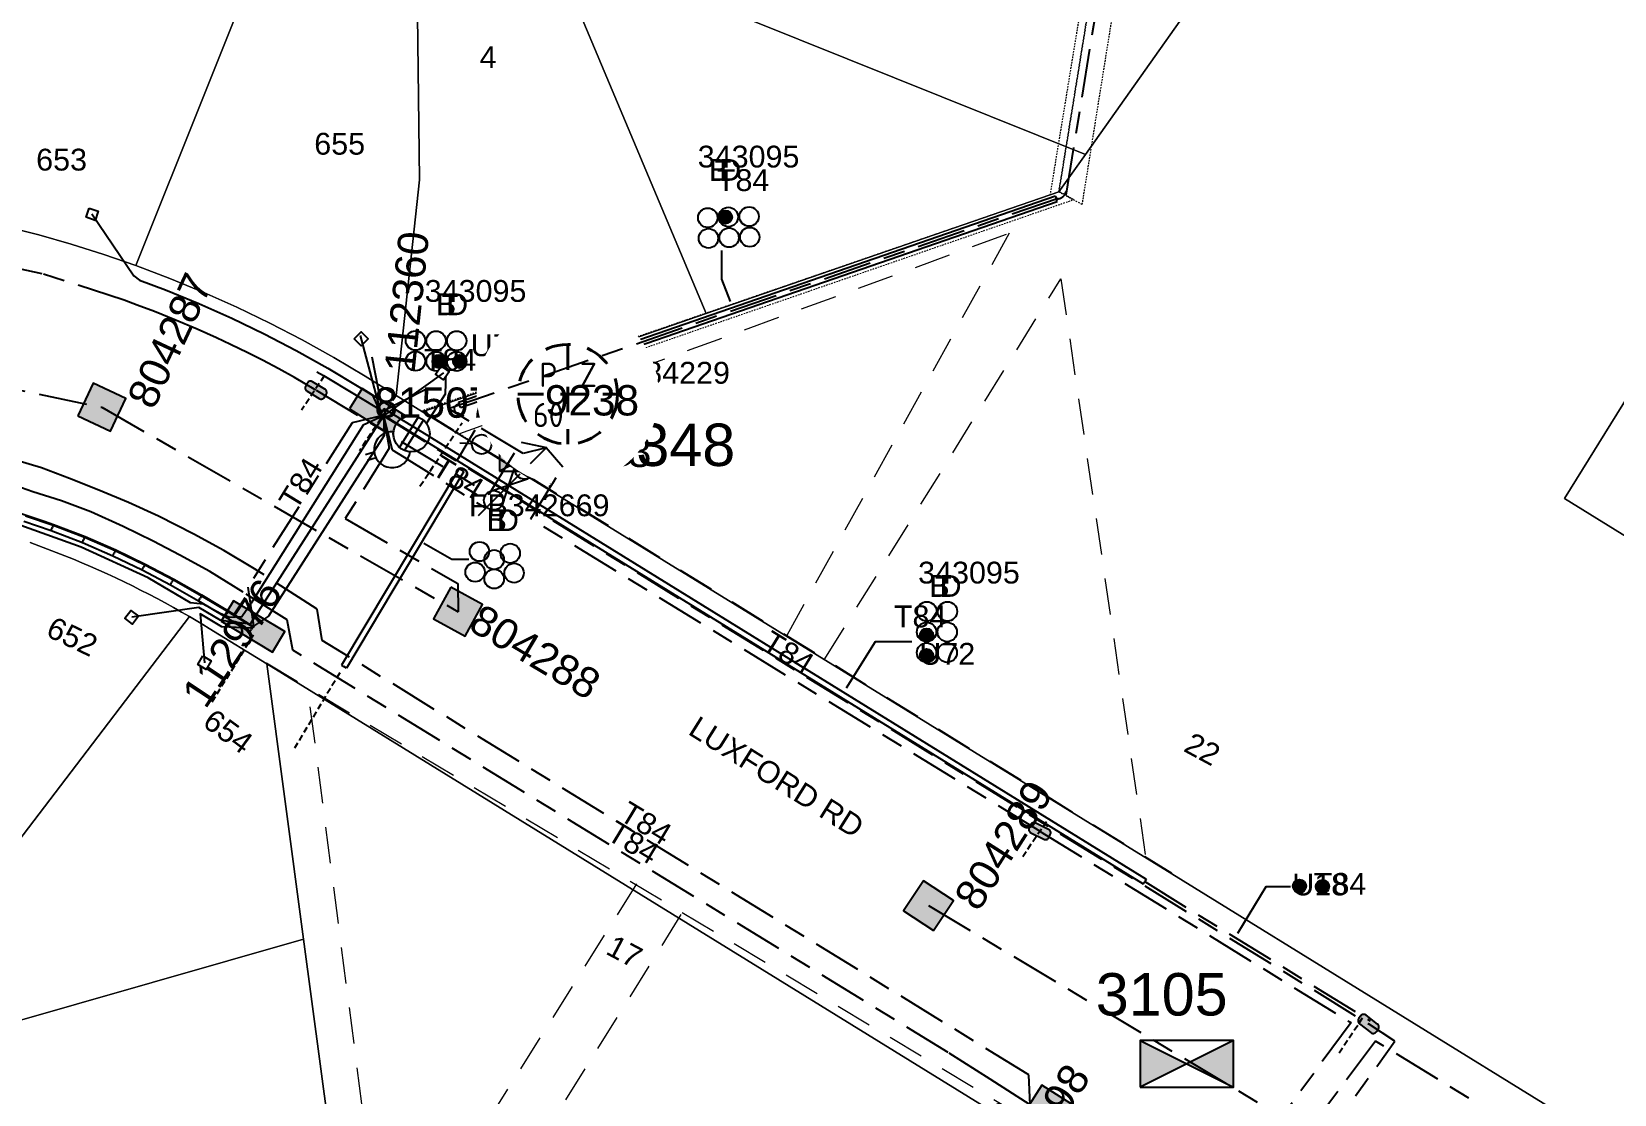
# Model space of a CAD drawing. Header units: metres. Extents: x 298214 to 299272, y 6265564 to 6266203.
# Drawn here: x 298539 to 298669.6, y 6265717.6 to 6265805.3 of the extents above; entities that cross this region are included whole.
import ezdxf
from ezdxf.enums import TextEntityAlignment as Align

# ---------------------------------------------------------------- set-up
doc = ezdxf.new("R2010")
doc.units = ezdxf.units.M
for name, pattern in [('Cable Exist UG', [8.2, 4, -1.2, 1.8, -1.2]), ('Dash', [5, 3, -2]), ('DASHED', [0.75, 0.5, -0.25]), ('HIDDEN', [0.375, 0.25, -0.125]), ('HIDDEN2', [0.1875, 0.125, -0.0625])]:
    doc.linetypes.add(name, pattern=pattern)
doc.layers.get('0').update_dxf_attribs({"color": 6})
for name, color, linetype, lineweight in [('Cadastre Developer_SP_EXT', 9, 'Continuous', 5), ('Cadastre Land Parcels_SP_EXT', 9, 'Continuous', 5), ('Cadastre Other Property_SP_EXT', 9, 'HIDDEN', 5), ('Cadastre Roads_SP_EXT', 9, 'Continuous', 5)]:
    doc.layers.add(name, color=color, linetype=linetype, lineweight=lineweight)
for name, color, linetype in [('Duct_SP_EXT', 7, 'Continuous'), ('Equip_HV_EXT', 7, 'Continuous'), ('Equip_LV_EXT', 7, 'Continuous'), ('Equip_SL_EXT', 7, 'Continuous'), ('Mains_HV_EXT', 7, 'Continuous'), ('Mains_LV_EXT', 7, 'Continuous'), ('Mains_LV_SL_EXT', 7, 'Continuous'), ('Mains_SL_EXT', 7, 'Continuous'), ('Services_SP_EXT', 7, 'Continuous'), ('Sub_HV_EXT', 7, 'Continuous'), ('Sub_SP_EXT', 7, 'Continuous'), ('SupportsUG_SP_LV_EXT', 7, 'Continuous'), ('SupportsUG_SP_LV_SL_EXT', 7, 'Continuous'), ('Trench_SP_EXT', 7, 'Continuous')]:
    doc.layers.add(name, color=color, linetype=linetype)
doc.layers.add('UNKNOWN_FEATURES', color=1, linetype='DASHED', plot=False)
doc.styles.add('COLUMN_LABEL', font='arial.ttf')
doc.styles.add('iecARIAL', font='arial.ttf', dxfattribs={"height": 2})
doc.styles.add('IESYMBOL1', font='isocp.shx')
doc.styles.add('POLE_LABEL', font='arial.ttf')
doc.styles.add('SLCP_LABEL', font='arial.ttf', dxfattribs={"height": 3.5})
doc.styles.get("Standard").update_dxf_attribs({"font": 'arial.ttf'})
doc.styles.add('SWITCH_LABEL', font='arial.ttf', dxfattribs={"height": 2.5})

# ---------------------------------------------------------------- blocks, each defined once
blk = doc.blocks.new('SUB_PADMOUNT_EXT')
for points in [[(0, 0), (-3.84, 1.92), (-3.84, -1.92)], [(0, 0), (3.84, 1.92), (3.84, -1.92)]]:
    blk.add_hatch(color=256).paths.add_polyline_path(points)
for p, q in [((3.84, 1.92), (-3.84, -1.92)), ((-3.84, 1.92), (3.84, -1.92))]:
    blk.add_line(p, q)
blk.add_lwpolyline([(-3.84, -1.92), (3.84, -1.92), (3.84, 1.92), (-3.84, 1.92)], close=True)
for tag, height, flags, p in [('ASSET_NUM', 3.5, 8, (2, 2)), ('STREET_CODE', 0.2, 9, (1.5, 0)), ('CONSTRUCTED_VOLTAGE', 0.2, 9, (1.5, -0.2)), ('OPERATING_VOLTAGE', 0.2, 9, (1.5, -0.6)), ('ORIENTATION', 0.2, 9, (1.5, -0.8)), ('OWNED_BY', 0.2, 9, (1.5, -1)), ('OPERATED_BY', 0.2, 9, (1.5, -1.2)), ('NO_PHASES', 0.2, 9, (1.5, -0.4)), ('MAINTAINED_BY', 0.2, 9, (1.5, -1.4)), ('SECONDARY_VOLTAGE', 0.2, 9, (1.5, -1.6)), ('STATE', 0.2, 9, (1.5, -1.8)), ('SUBSTATION_TYPE', 0.2, 9, (1.5, -2.2)), ('PARENT', 0.2, 9, (1.5, -2)), ('USAGE', 0.2, 9, (1.5, -2.4)), ('LEGEND', 0.2, 9, (1.5, -2.6)), ('STREETNAME', 0.2, 9, (1.5, -3)), ('SUBURB', 0.2, 9, (1.5, -3.2)), ('Z', 0.2, 1, (1.5, -3.6)), ('LOCATION', 0.2, 9, (1.5, -2.8)), ('NOTES', 0.2, 9, (1.5, -3.4))]:
    blk.add_attdef(tag, text='', height=height, dxfattribs=dict(flags=flags)).set_placement(p, align=Align.MIDDLE_LEFT)
blk = doc.blocks.new('COLUMN_EXT')
blk.add_hatch(color=256).paths.add_polyline_path([(-1.49, 1.48), (-1.49, -1.49), (1.48, -1.49), (1.48, 1.48)])
blk.add_lwpolyline([(-1.49, -1.49), (1.48, -1.49), (1.48, 1.48), (-1.49, 1.48)], close=True)
for tag, height, style, flags, p in [('ASSET_NUM', 2.5, 'COLUMN_LABEL', 8, (2, 2)), ('STRUCTURE_PLANT_NUMBER', 0.2, 'POLE_LABEL', 9, (1.81, 0.03)), ('STREET_CODE', 0.2, 'COLUMN_LABEL', 9, (1.81, -0.2))]:
    blk.add_attdef(tag, text='', height=height, dxfattribs=dict(style=style, flags=flags)).set_placement(p, align=Align.MIDDLE_LEFT)
at = {"flags": 9}
for tag, p in [('COLUMN_TYPE', (1.81, -0.4)), ('OWNED_BY', (1.81, -0.6)), ('STATE', (1.81, -0.8)), ('USAGE', (1.81, -1)), ('LEGEND', (1.81, -1.2)), ('LOCATION', (1.81, -1.4)), ('STREETNAME', (1.81, -1.6)), ('SUBURB', (1.81, -1.8)), ('NOTES', (1.81, -2))]:
    blk.add_attdef(tag, text='', height=0.2, dxfattribs=at).set_placement(p, align=Align.MIDDLE_LEFT)
at = {"flags": 1}
blk.add_attdef('Z', (1.81, -2.35), '', height=0.2, dxfattribs=at)
blk = doc.blocks.new('PILLAR_EXT')
blk.add_hatch(color=256).paths.add_polyline_path([(-2.475, 0.99), (-2.475, -0.99), (2.475, -0.99), (2.475, 0.99)])
blk.add_lwpolyline([(-2.475, -0.99), (2.475, -0.99), (2.475, 0.99), (-2.475, 0.99)], close=True)
at = {"style": 'iecARIAL', "flags": 8}
blk.add_attdef('ASSET_NUM', (1.5, 3.5), '', height=2.5, dxfattribs=at)
for tag, p, flags in [('OWNED_BY', (0, -0.2), 9), ('STATE', (0, -0.4), 9), ('SUPPORT_TYPE', (0, -0.6), 9), ('USAGE', (0, -0.8), 9), ('LEGEND', (0, -1), 9), ('LOCATION', (0, -1.2), 9), ('NOTES', (0, -1.4), 9), ('STREETNAME', (0, -1.8), 9), ('SUBURB', (0, -2), 1), ('PARENT', (0, -1.6), 9)]:
    blk.add_attdef(tag, p, '', height=0.2, dxfattribs=dict(flags=flags))
blk = doc.blocks.new('DUCT_EXT')
blk.add_circle((0, 0.8), 0.8)
at = {"flags": 1}
blk.add_attdef('Z', (0, 0), '', height=0.2, dxfattribs=at)
at = {"flags": 9}
for tag, p in [('DUCT_CODE', (0, 0)), ('XSECT_TYPE', (0, -0.2)), ('STATE', (0, -0.6)), ('FB_REFERENCE', (0, -0.4)), ('NOTES', (0, -0.8))]:
    blk.add_attdef(tag, text='', height=0.2, dxfattribs=at).set_placement(p, align=Align.MIDDLE_LEFT)
blk = doc.blocks.new('CCP_EXT')
at = {"flags": 9}
for tag, p in [('LEGEND', (0, -1.4)), ('STATE', (0, -1.8)), ('LIFE_SUPPORT', (0, -1.6)), ('NOTES', (0, -2))]:
    blk.add_attdef(tag, text='', height=0.2, dxfattribs=at).set_placement(p, align=Align.MIDDLE_LEFT)
blk.add_wipeout([(0, 0.57), (0.57, 0), (0, -0.57), (-0.57, 0)])
blk.add_lwpolyline([(-0.57, 0), (0, 0.57), (0.57, 0), (0, -0.57), (-0.57, 0)])
at = {"flags": 1}
blk.add_attdef('Z', (0, 0), '', height=0.2, dxfattribs=at)
at = {"flags": 9}
for tag, p in [('CCP_TYPE', (0, 0)), ('CONSTRUCTED_VOLTAGE', (0, -0.2)), ('OPERATING_VOLTAGE', (0, -0.6)), ('ORIENTATION', (0, -0.8)), ('OWNED_BY', (0, -1)), ('NO_PHASES', (0, -0.4)), ('USAGE', (0, -1.2))]:
    blk.add_attdef(tag, text='', height=0.2, dxfattribs=at).set_placement(p, align=Align.MIDDLE_LEFT)
blk = doc.blocks.new('HV_STJ_EXT')
h = blk.add_hatch(color=256)
edge = h.paths.add_edge_path()
edge.add_ellipse((-0.59, 0.13), major_axis=(0.226, 0.226), ratio=1, start_angle=45, end_angle=135)
edge.add_line((-0.91, 0.13), (-0.91, -0.13))
edge.add_ellipse((-0.59, -0.13), major_axis=(0.226, 0.226), ratio=1, start_angle=135, end_angle=225)
edge.add_line((-0.59, -0.45), (0.59, -0.45))
edge.add_ellipse((0.59, -0.13), major_axis=(-0.226, 0.226), ratio=1, start_angle=135, end_angle=225)
edge.add_line((0.91, -0.13), (0.91, 0.13))
edge.add_ellipse((0.59, 0.13), major_axis=(-0.226, 0.226), ratio=1, start_angle=225, end_angle=315)
edge.add_line((0.59, 0.45), (-0.59, 0.45))
blk.add_lwpolyline([(-0.91, 0.13), (-0.91, -0.13, 0.414214), (-0.59, -0.45), (0.59, -0.45, 0.414214), (0.91, -0.13), (0.91, 0.13, 0.414214), (0.59, 0.45), (-0.59, 0.45, 0.414214)], format="xyb", close=True)
for tag, flags, p in [('ORIENTATION', 9, (1.5, 0)), ('Z', 1, (1.5, -0.8)), ('USAGE', 9, (1.5, -0.2)), ('LEGEND', 9, (1.5, -0.4)), ('NOTES', 9, (1.5, -0.6))]:
    blk.add_attdef(tag, text='', height=0.2, dxfattribs=dict(flags=flags)).set_placement(p, align=Align.MIDDLE_LEFT)
blk = doc.blocks.new('LV_STJ_EXT')
h = blk.add_hatch(color=256)
edge = h.paths.add_edge_path()
edge.add_ellipse((-0.59, 0.13), major_axis=(0.226, 0.226), ratio=1, start_angle=45, end_angle=135)
edge.add_line((-0.91, 0.13), (-0.91, -0.13))
edge.add_ellipse((-0.59, -0.13), major_axis=(0.226, 0.226), ratio=1, start_angle=135, end_angle=225)
edge.add_line((-0.59, -0.45), (0.59, -0.45))
edge.add_ellipse((0.59, -0.13), major_axis=(-0.226, 0.226), ratio=1, start_angle=135, end_angle=225)
edge.add_line((0.91, -0.13), (0.91, 0.13))
edge.add_ellipse((0.59, 0.13), major_axis=(-0.226, 0.226), ratio=1, start_angle=225, end_angle=315)
edge.add_line((0.59, 0.45), (-0.59, 0.45))
blk.add_lwpolyline([(-0.91, 0.13), (-0.91, -0.13, 0.414214), (-0.59, -0.45), (0.59, -0.45, 0.414214), (0.91, -0.13), (0.91, 0.13, 0.414214), (0.59, 0.45), (-0.59, 0.45, 0.414214)], format="xyb", close=True)
at = {"flags": 1}
blk.add_attdef('Z', (0, 0), '', height=0.2, dxfattribs=at)
at = {"flags": 9}
for tag, p in [('ORIENTATION', (0, 0)), ('USAGE', (0, -0.2)), ('LEGEND', (0, -0.4)), ('NOTES', (0, -0.6))]:
    blk.add_attdef(tag, text='', height=0.2, dxfattribs=at).set_placement(p, align=Align.MIDDLE_LEFT)
blk = doc.blocks.new('LV_UG_LINKS_OPEN_EXT')
for p, q in [((-0.25, 1.47), (-0.25, 2.22)), ((0.25, 1.47), (0.25, 2.22)), ((-0.25, -1.47), (-0.25, -2.22)), ((0.25, -1.47), (0.25, -2.22))]:
    blk.add_line(p, q)
at = {"flags": 9}
for tag, p in [('ACTUAL_STATUS', (0, 0)), ('CONSTRUCTED_VOLTAGE', (0, -0.2)), ('OPERATING_VOLTAGE', (0, -0.6)), ('ORIENTATION', (0, -0.8)), ('STATE', (0, -1)), ('SWITCH_TYPE', (0, -1.2)), ('NO_PHASES', (0, -0.4)), ('USAGE', (0, -1.4)), ('NOTES', (0, -1.6))]:
    blk.add_attdef(tag, text='', height=0.2, dxfattribs=at).set_placement(p, align=Align.MIDDLE_LEFT)
at = {"flags": 1}
blk.add_attdef('Z', (0, 0), '', height=0.2, dxfattribs=at)
blk.add_wipeout([(-0.25, 1.47), (-0.43, 1.43), (-0.61, 1.36), (-0.77, 1.28), (-0.93, 1.17), (-1.07, 1.05), (-1.19, 0.9), (-1.29, 0.75), (-1.38, 0.58), (-1.44, 0.4), (-1.48, 0.22), (-1.49, 0.03), (-1.49, -0.16), (-1.45, -0.34), (-1.4, -0.52), (-1.32, -0.69), (-1.23, -0.85), (-1.11, -1), (-0.98, -1.13), (-0.83, -1.24), (-0.66, -1.34), (-0.49, -1.41), (-0.31, -1.46), (-0.13, -1.49), (0.06, -1.49), (0.25, -1.47), (0.43, -1.43), (0.61, -1.36), (0.77, -1.28), (0.93, -1.17), (1.07, -1.05), (1.19, -0.9), (1.29, -0.75), (1.38, -0.58), (1.44, -0.4), (1.48, -0.22), (1.49, -0.03), (1.49, 0.16), (1.45, 0.34), (1.4, 0.52), (1.32, 0.69), (1.23, 0.85), (1.11, 1), (0.98, 1.13), (0.83, 1.24), (0.66, 1.34), (0.49, 1.41), (0.31, 1.46), (0.13, 1.49), (-0.06, 1.49)])
blk.add_lwpolyline([(0, -1.49, 1), (0, 1.49, 1)], format="xyb", close=True)
blk = doc.blocks.new('LV_UG_DFUSE_CLOSED_EXT')
for points in [[(1, 0), (0, 0)], [(5.04, 0.73), (2.16, -0.72)], [(5.05, -0.71), (2.16, 0.72)], [(6.2, 0.01), (7.2, 0.01)]]:
    blk.add_lwpolyline(points)
for centre in [(1.8, 0), (5.4, 0.01)]:
    blk.add_circle(centre, 0.8)
at = {"flags": 9}
for tag, p in [('ACTUAL_STATUS', (0, 0)), ('CONSTRUCTED_VOLTAGE', (0, -0.2)), ('OPERATING_VOLTAGE', (0, -0.6)), ('ORIENTATION', (0, -0.8)), ('STATE', (0, -1)), ('SWITCH_TYPE', (0, -1.2)), ('NO_PHASES', (0, -0.4)), ('USAGE', (0, -1.4)), ('NOTES', (0, -1.6))]:
    blk.add_attdef(tag, text='', height=0.2, dxfattribs=at).set_placement(p, align=Align.MIDDLE_LEFT)
at = {"flags": 1}
blk.add_attdef('Z', (0, 0), '', height=0.2, dxfattribs=at)
blk = doc.blocks.new('LV_UG_LINKS_CLOSED_EXT')
blk.add_wipeout([(-1.06, 1.06), (-1.18, 0.92), (-1.29, 0.76), (-1.37, 0.59), (-1.43, 0.42), (-1.48, 0.23), (-1.49, 0.05), (-1.49, -0.14), (-1.46, -0.33), (-1.41, -0.51), (-1.33, -0.68), (-1.24, -0.84), (-1.12, -0.99), (-0.99, -1.12), (-0.84, -1.24), (-0.68, -1.33), (-0.51, -1.41), (-0.33, -1.46), (-0.14, -1.49), (0.05, -1.49), (0.23, -1.48), (0.42, -1.43), (0.59, -1.37), (0.76, -1.29), (0.92, -1.18), (1.06, -1.06), (1.18, -0.92), (1.29, -0.76), (1.37, -0.59), (1.43, -0.42), (1.48, -0.23), (1.49, -0.05), (1.49, 0.14), (1.46, 0.33), (1.41, 0.51), (1.33, 0.68), (1.24, 0.84), (1.12, 0.99), (0.99, 1.12), (0.84, 1.24), (0.68, 1.33), (0.51, 1.41), (0.33, 1.46), (0.14, 1.49), (-0.05, 1.49), (-0.23, 1.48), (-0.42, 1.43), (-0.59, 1.37), (-0.76, 1.29), (-0.92, 1.18)])
for p, q in [((-0.25, -1.48), (-0.25, 1.48)), ((0.25, -1.48), (0.25, 1.48))]:
    blk.add_line(p, q)
blk.add_circle((0, 0), 1.5)
at = {"flags": 9}
for tag, p in [('ACTUAL_STATUS', (0, 0)), ('CONSTRUCTED_VOLTAGE', (0, -0.2)), ('OPERATING_VOLTAGE', (0, -0.6)), ('ORIENTATION', (0, -0.8)), ('STATE', (0, -1)), ('SWITCH_TYPE', (0, -1.2)), ('NO_PHASES', (0, -0.4)), ('USAGE', (0, -1.4)), ('NOTES', (0, -1.6))]:
    blk.add_attdef(tag, text='', height=0.2, dxfattribs=at).set_placement(p, align=Align.MIDDLE_LEFT)
at = {"flags": 1}
blk.add_attdef('Z', (0, 0), '', height=0.2, dxfattribs=at)
blk = doc.blocks.new('LV_UG_DFUSE_OPEN_EXT')
for points in [[(1, 0), (0, 0)], [(6.2, 0.01), (7.2, 0.01)]]:
    blk.add_lwpolyline(points)
for centre in [(1.8, 0), (5.4, 0.01)]:
    blk.add_circle(centre, 0.8)
at = {"flags": 9}
for tag, p in [('ACTUAL_STATUS', (0, 0)), ('CONSTRUCTED_VOLTAGE', (0, -0.2)), ('OPERATING_VOLTAGE', (0, -0.6)), ('ORIENTATION', (0, -0.8)), ('STATE', (0, -1)), ('SWITCH_TYPE', (0, -1.2)), ('NO_PHASES', (0, -0.4)), ('USAGE', (0, -1.4)), ('NOTES', (0, -1.6))]:
    blk.add_attdef(tag, text='', height=0.2, dxfattribs=at).set_placement(p, align=Align.MIDDLE_LEFT)
at = {"flags": 1}
blk.add_attdef('Z', (0, 0), '', height=0.2, dxfattribs=at)
blk = doc.blocks.new('SWG_HOLEC_SU_EXT')
blk.add_line((1.8, -2), (5.8, -2))
for points in [[(1, 0), (0, 0)], [(6.6, 0), (7.6, 0)]]:
    blk.add_lwpolyline(points)
for points in [[(1.8, -0.8, 1), (1.8, 0.8, 1)], [(5.8, -0.8, 1), (5.8, 0.8, 1)]]:
    blk.add_lwpolyline(points, format="xyb", close=True)
at = {"style": 'SWITCH_LABEL', "flags": 8}
blk.add_attdef('ASSET_NUM', text='', height=2.5, rotation=179.9544, dxfattribs=at).set_placement((-2.4, 0), align=Align.MIDDLE_LEFT)
at = {"flags": 1}
blk.add_attdef('Z', (0, 0), '', height=0.2, dxfattribs=at)
at = {"flags": 9}
for tag, p in [('ACTUAL_STATUS', (0, -0.4)), ('CONSTRUCTED_VOLTAGE', (0, -0.6)), ('OPERATING_VOLTAGE', (0, -1)), ('ORIENTATION', (0, -1.2)), ('OWNED_BY', (0, -1.4)), ('NO_PHASES', (0, -0.8)), ('STATE', (0, -1.8)), ('SWITCH_TYPE', (0, -2)), ('STREETNAME', (0, -2.6)), ('PARENT', (0, -1.6)), ('USAGE', (0, -2.2)), ('LOCATION', (0, -2.4)), ('SUBURB', (0, -2.8)), ('NOTES', (0, -3))]:
    blk.add_attdef(tag, text='', height=0.2, dxfattribs=at).set_placement(p, align=Align.MIDDLE_LEFT)
at = {"style": 'SWITCH_LABEL', "flags": 9}
blk.add_attdef('STREET_CODE', text='', height=0.2, dxfattribs=at).set_placement((0, -0.2), align=Align.MIDDLE_LEFT)
blk = doc.blocks.new('CABLE_LARGE_EXT')
h = blk.add_hatch(color=256)
edge = h.paths.add_edge_path()
edge.add_arc((0, 0.55), 0.55, 0, 360)
blk.add_circle((0, 0.55), 0.55)
at = {"flags": 1}
blk.add_attdef('Z', (0, 0), '', height=0.2, dxfattribs=at)
at = {"flags": 9}
for tag, p in [('COND_CODE', (0, 0)), ('STATE', (0, -0.4)), ('XSECT_SIZE', (0, -0.6)), ('FB_REFERENCE', (0, -0.2)), ('NOTES', (0, -0.8))]:
    blk.add_attdef(tag, text='', height=0.2, dxfattribs=at).set_placement(p, align=Align.MIDDLE_LEFT)
blk = doc.blocks.new('SLCP_ZELL_EXT')
blk.add_wipeout([(-0.24, 7.5), (-0.71, 7.47), (-1.17, 7.41), (-1.64, 7.32), (-2.09, 7.21), (-2.54, 7.06), (-2.98, 6.89), (-3.41, 6.69), (-3.82, 6.46), (-4.22, 6.21), (-4.6, 5.93), (-4.96, 5.63), (-5.31, 5.31), (-5.63, 4.96), (-5.93, 4.6), (-6.21, 4.22), (-6.46, 3.82), (-6.69, 3.41), (-6.89, 2.98), (-7.06, 2.54), (-7.21, 2.09), (-7.32, 1.64), (-7.41, 1.17), (-7.47, 0.71), (-7.5, 0.24), (-7.5, -0.24), (-7.47, -0.71), (-7.41, -1.17), (-7.32, -1.64), (-7.21, -2.09), (-7.06, -2.54), (-6.89, -2.98), (-6.69, -3.41), (-6.46, -3.82), (-6.21, -4.22), (-5.93, -4.6), (-5.63, -4.96), (-5.31, -5.31), (-4.96, -5.63), (-4.6, -5.93), (-4.22, -6.21), (-3.82, -6.46), (-3.41, -6.69), (-2.98, -6.89), (-2.54, -7.06), (-2.09, -7.21), (-1.64, -7.32), (-1.17, -7.41), (-0.71, -7.47), (-0.24, -7.5), (0.24, -7.5), (0.71, -7.47), (1.17, -7.41), (1.64, -7.32), (2.09, -7.21), (2.54, -7.06), (2.98, -6.89), (3.41, -6.69), (3.82, -6.46), (4.22, -6.21), (4.6, -5.93), (4.96, -5.63), (5.31, -5.31), (5.63, -4.96), (5.93, -4.6), (6.21, -4.22), (6.46, -3.82), (6.69, -3.41), (6.89, -2.98), (7.06, -2.54), (7.21, -2.09), (7.32, -1.64), (7.41, -1.17), (7.47, -0.71), (7.5, -0.24), (7.5, 0.24), (7.47, 0.71), (7.41, 1.17), (7.32, 1.64), (7.21, 2.09), (7.06, 2.54), (6.89, 2.98), (6.69, 3.41), (6.46, 3.82), (6.21, 4.22), (5.93, 4.6), (5.63, 4.96), (5.31, 5.31), (4.96, 5.63), (4.6, 5.93), (4.22, 6.21), (3.82, 6.46), (3.41, 6.69), (2.98, 6.89), (2.54, 7.06), (2.09, 7.21), (1.64, 7.32), (1.17, 7.41), (0.71, 7.47), (0.24, 7.5)])
at = {"linetype": 'Dash', "lineweight": 40, "ltscale": 0.7}
for p, q in [((0, 4.11), (0, -4.11)), ((-4.11, 0), (4.11, 0))]:
    blk.add_line(p, q, dxfattribs=at)
blk.add_circle((0, 0), 4.11, dxfattribs=at)
at = {"lineweight": 40, "style": 'IESYMBOL1'}
for s, p in [('P', (-1.6, 0)), ('Z', (1.7, 0)), ('60', (-1.61, -3.31))]:
    blk.add_text(s, height=2, dxfattribs=at).set_placement(p, align=Align.BOTTOM_CENTER)
at = {"style": 'SLCP_LABEL'}
for tag, height, flags, p in [('ASSET_NUM', 2.5, 8, (2, 2)), ('STREET_CODE', 0.2, 9, (0, -0.2))]:
    blk.add_attdef(tag, text='', height=height, dxfattribs=dict(at, flags=flags)).set_placement(p, align=Align.MIDDLE_LEFT)
at = {"flags": 1}
blk.add_attdef('Z', (0, 0), '', height=0.2, dxfattribs=at)
at = {"flags": 9}
for tag, p in [('CONSTRUCTED_VOLTAGE', (0, -0.4)), ('CONTROL_TYPE', (0, -0.6)), ('OPERATING_VOLTAGE', (0, -1)), ('ORIENTATION', (0, -1.2)), ('OWNED_BY', (0, -1.4)), ('NO_PHASES', (0, -0.8)), ('STATE', (0, -2)), ('USAGE', (0, -1.6)), ('LOCATION', (0, -1.8)), ('NOTES', (0, -2.2))]:
    blk.add_attdef(tag, text='', height=0.2, dxfattribs=at).set_placement(p, align=Align.MIDDLE_LEFT)

msp = doc.modelspace()

# ---------------------------------------------------------------- linework, layer by layer
at = {"layer": 'Cadastre Developer_SP_EXT', "linetype": 'Dash'}
for points in [[(298604.47, 6265753.54), (298623.94, 6265784.89), (298630.93, 6265737.21)], [(298558.4, 6265753.21), (298622.78, 6265714.57)], [(298588.93, 6265734.98), (298568.22, 6265701.97), (298561.82, 6265751.15)], [(298618.91, 6265716.9), (298572.54, 6265700.19), (298592.76, 6265732.67)]]:
    msp.add_lwpolyline(points, dxfattribs=at)
at = {"layer": 'Cadastre Land Parcels_SP_EXT', "linetype": 'Continuous'}
for points in [[(298586.57, 6265819.08), (298594.46, 6265807.79), (298625.97, 6265795.13), (298639.47, 6265814.24), (298601.41, 6265822.62), (298596.77, 6265823.63), (298592.53, 6265824.5), (298591.45, 6265823.3), (298590.31, 6265822.15), (298589.12, 6265821.07), (298587.87, 6265820.04), (298586.57, 6265819.08)], [(298707.4, 6265740.85), (298665.49, 6265766.77), (298682.39, 6265794), (298685.98, 6265795.69), (298685.28, 6265796.98), (298684.66, 6265798.31), (298684.11, 6265799.68), (298683.64, 6265801.06), (298683.24, 6265802.48), (298682.93, 6265803.91), (298682.69, 6265805.36), (298664.36, 6265806.89), (298645.94, 6265819.84), (298644.22, 6265820.97), (298639.47, 6265814.24), (298625.97, 6265795.13), (298623.77, 6265792.05), (298594.69, 6265782.01), (298571.29, 6265773.92), (298633.08, 6265735.8), (298684.65, 6265703.98), (298707.4, 6265740.85)], [(298580.5, 6265815.74), (298594.69, 6265782.01), (298623.77, 6265792.05), (298625.97, 6265795.13), (298594.46, 6265807.79), (298586.57, 6265819.08), (298585.23, 6265818.18), (298583.84, 6265817.36), (298582.2, 6265816.5), (298580.5, 6265815.74)], [(298559.01, 6265814.43), (298543.2, 6265816.9), (298525.54, 6265791.32), (298528.66, 6265790.83), (298531.42, 6265790.36), (298534.17, 6265789.81), (298536.9, 6265789.19), (298539.62, 6265788.5), (298542.31, 6265787.73), (298544.99, 6265786.88), (298547.64, 6265785.97), (298559.01, 6265814.43)], [(298594.69, 6265782.01), (298580.5, 6265815.74), (298578.94, 6265815.15), (298577.35, 6265814.63), (298575.73, 6265814.2), (298574.09, 6265813.86), (298572.44, 6265813.6), (298570.77, 6265813.43), (298571.02, 6265793.05), (298569.1, 6265775.26), (298571.29, 6265773.92), (298594.69, 6265782.01)], [(298570.77, 6265813.43), (298569.33, 6265813.36), (298567.88, 6265813.35), (298566.43, 6265813.41), (298564.99, 6265813.54), (298563.55, 6265813.72), (298559.01, 6265814.43), (298547.64, 6265785.97), (298550.45, 6265784.9), (298553.23, 6265783.76), (298555.97, 6265782.53), (298558.68, 6265781.22), (298561.34, 6265779.84), (298563.97, 6265778.38), (298566.55, 6265776.84), (298569.1, 6265775.26), (298571.02, 6265793.05), (298570.77, 6265813.43)], [(298709.46, 6265744.19), (298720.97, 6265770.33), (298695.08, 6265786.3), (298693.85, 6265787.1), (298692.67, 6265787.98), (298691.54, 6265788.91), (298690.46, 6265789.91), (298689.44, 6265790.96), (298688.48, 6265792.07), (298687.58, 6265793.23), (298686.75, 6265794.44), (298685.98, 6265795.69), (298682.39, 6265794), (298665.49, 6265766.77), (298707.4, 6265740.85), (298709.46, 6265744.19)], [(298561.46, 6265730.41), (298558.44, 6265753.13), (298553.69, 6265756.04), (298553.15, 6265756.37), (298552.6, 6265756.7), (298552.06, 6265757.02), (298527.24, 6265724.47), (298515.7, 6265721.17), (298516.01, 6265720.72), (298516.31, 6265720.26), (298516.61, 6265719.8), (298516.91, 6265719.33), (298517.19, 6265718.86), (298517.47, 6265718.38), (298517.75, 6265717.91), (298561.46, 6265730.41)], [(298620.2, 6265715.01), (298558.44, 6265753.13), (298561.46, 6265730.41), (298564.2, 6265709.85), (298565.69, 6265698.69), (298567.35, 6265697.63), (298568.23, 6265697.07), (298620.2, 6265715.01)]]:
    msp.add_lwpolyline(points, close=True, dxfattribs=at)
for points in [[(298527.24, 6265724.47), (298552.06, 6265757.02), (298551.39, 6265757.4), (298550.73, 6265757.78), (298550.06, 6265758.15), (298549.39, 6265758.51), (298548.71, 6265758.86), (298548.03, 6265759.21), (298547.35, 6265759.55), (298546.66, 6265759.89), (298545.98, 6265760.21), (298545.28, 6265760.54), (298544.59, 6265760.85), (298543.89, 6265761.16), (298543.19, 6265761.46), (298542.48, 6265761.75), (298541.78, 6265762.04), (298541.07, 6265762.32), (298540.35, 6265762.59), (298539.64, 6265762.86), (298538.92, 6265763.12)], [(298564.2, 6265709.85), (298561.46, 6265730.41), (298517.75, 6265717.91), (298518.03, 6265717.41)]]:
    msp.add_lwpolyline(points, dxfattribs=at)
at = {"layer": 'Cadastre Other Property_SP_EXT', "linetype": 'HIDDEN2'}
for points in [[(298630.03, 6265834.52), (298623.04, 6265791.81), (298623.77, 6265792.06), (298630.62, 6265834.42), (298630.03, 6265834.52)], [(298630.78, 6265835.4), (298623.77, 6265792.06), (298625.7, 6265791.01), (298632.76, 6265835.08), (298630.78, 6265835.4)]]:
    msp.add_lwpolyline(points, close=True, dxfattribs=at)
at = {"layer": 'Duct_SP_EXT'}
for p, q in [((298574.26, 6265774.72), (298623.48, 6265791.72)), ((298574.41, 6265774.27), (298623.64, 6265791.26)), ((298623.48, 6265791.72), (298623.56, 6265791.49)), ((298623.64, 6265791.26), (298623.56, 6265791.49)), ((298574.26, 6265774.72), (298574.33, 6265774.5)), ((298574.41, 6265774.27), (298574.33, 6265774.5)), ((298574.38, 6265770.3), (298574.26, 6265770.1)), ((298574.38, 6265770.3), (298574.26, 6265770.1)), ((298574.13, 6265769.9), (298574.26, 6265770.1)), ((298574.13, 6265769.9), (298574.26, 6265770.1)), ((298574.29, 6265769.25), (298574.49, 6265769.13)), ((298574.7, 6265769), (298574.49, 6265769.13)), ((298538.54, 6265765.33), (298540.8, 6265764.56)), ((298538.38, 6265764.88), (298540.64, 6265764.11)), ((298540.64, 6265764.11), (298540.72, 6265764.33)), ((298540.64, 6265764.11), (298543.23, 6265763.12)), ((298540.8, 6265764.56), (298540.72, 6265764.33)), ((298540.8, 6265764.56), (298543.41, 6265763.56)), ((298543.23, 6265763.12), (298543.32, 6265763.34)), ((298543.23, 6265763.12), (298545.74, 6265762.04)), ((298543.41, 6265763.56), (298543.32, 6265763.34)), ((298543.41, 6265763.56), (298545.94, 6265762.48)), ((298545.94, 6265762.48), (298545.84, 6265762.26)), ((298545.94, 6265762.48), (298548.37, 6265761.3)), ((298545.74, 6265762.04), (298545.84, 6265762.26)), ((298545.74, 6265762.04), (298548.16, 6265760.88)), ((298548.37, 6265761.3), (298548.26, 6265761.09)), ((298548.37, 6265761.3), (298550.73, 6265760.06)), ((298548.16, 6265760.88), (298548.26, 6265761.09)), ((298548.16, 6265760.88), (298550.5, 6265759.64)), ((298550.5, 6265759.64), (298550.61, 6265759.85)), ((298550.73, 6265760.06), (298550.61, 6265759.85)), ((298550.73, 6265760.06), (298553.05, 6265758.73)), ((298550.5, 6265759.64), (298552.81, 6265758.32)), ((298553.05, 6265758.73), (298552.93, 6265758.53)), ((298553.05, 6265758.73), (298555.22, 6265757.45)), ((298552.81, 6265758.32), (298552.93, 6265758.53)), ((298552.81, 6265758.32), (298554.97, 6265757.04)), ((298554.97, 6265757.04), (298555.1, 6265757.24)), ((298555.22, 6265757.45), (298555.1, 6265757.24)), ((298555.22, 6265757.45), (298557.27, 6265756.17)), ((298554.97, 6265757.04), (298557.01, 6265755.76)), ((298557.01, 6265755.76), (298557.14, 6265755.97)), ((298557.27, 6265756.17), (298557.14, 6265755.97)), ((298564.59, 6265753.02), (298564.79, 6265752.9)), ((298565, 6265752.77), (298564.79, 6265752.9)), ((298630.72, 6265734.97), (298630.85, 6265735.17)), ((298630.97, 6265735.38), (298630.85, 6265735.17))]:
    msp.add_line(p, q, dxfattribs=at)
for points in [[(298595.94, 6265787.21), (298595.94, 6265784.84), (298596.65, 6265783.02)], [(298573.19, 6265777.22), (298573.15, 6265775.37), (298571.35, 6265772.59)], [(298575.11, 6265761.72), (298573.7, 6265761.72), (298571.4, 6265763.05)], [(298611.64, 6265754.94), (298608.62, 6265754.94), (298606.22, 6265751.13)], [(298642.88, 6265734.73), (298640.83, 6265734.73), (298638.51, 6265730.88)]]:
    msp.add_lwpolyline(points, dxfattribs=at)
at = {"layer": 'Mains_HV_EXT', "linetype": 'Cable Exist UG'}
for points in [[(298764.08, 6265824.7), (298759.62, 6265819.08), (298755.67, 6265818.24), (298726.02, 6265779.05), (298720.79, 6265770.59), (298709.22, 6265744.34), (298684.4, 6265704.21), (298683, 6265701.75), (298649.9, 6265722.01), (298638.59, 6265706.95)], [(298622.23, 6265739.3), (298647.87, 6265723.54), (298636.56, 6265708.14)]]:
    msp.add_lwpolyline(points, dxfattribs=at)
at = {"layer": 'Mains_LV_EXT', "linetype": 'Cable Exist UG'}
msp.add_lwpolyline([(298635.67, 6265699.92), (298651.47, 6265722), (298649.31, 6265723.43)], dxfattribs=at)
at = {"layer": 'Mains_LV_SL_EXT', "linetype": 'Cable Exist UG'}
msp.add_lwpolyline([(298515.57, 6265780.39), (298544.83, 6265774.29)], dxfattribs=at)
at = {"layer": 'Mains_SL_EXT', "linetype": 'Cable Exist UG'}
msp.add_lwpolyline([(298613.01, 6265733.19), (298659.8, 6265705.22)], dxfattribs=at)
at = {"layer": 'Trench_SP_EXT', "linetype": 'Cable Exist UG'}
for points in [[(298623.56, 6265791.49, 0.398117), (298624.36, 6265792.09)], [(298574.33, 6265774.5, 1.033239), (298574.18, 6265773.82), (298574.18, 6265773.82), (298574.69, 6265773.57)]]:
    msp.add_lwpolyline(points, format="xyb", dxfattribs=at)
for points in [[(298562.55, 6265777.22), (298563.12, 6265776.9), (298565.67, 6265775.38), (298567.98, 6265773.97)], [(298576.52, 6265772.94), (298582.13, 6265773.5)], [(298574.26, 6265770.1), (298575.61, 6265772.42)], [(298630.85, 6265735.17), (298649.45, 6265723.68)]]:
    msp.add_lwpolyline(points, dxfattribs=at)
at = {"layer": 'UNKNOWN_FEATURES'}
for points in [[(298563.17, 6265776.87), (298561.3, 6265774.04)], [(298569.1, 6265775.26), (298566.08, 6265770.7)], [(298571.07, 6265767.78), (298574.55, 6265773)], [(298564.45, 6265752.38), (298560.71, 6265746.16)], [(298620.79, 6265737.23), (298622.76, 6265740.16)], [(298646.89, 6265721.04), (298648.82, 6265723.92)]]:
    msp.add_lwpolyline(points, dxfattribs=at)

# ---------------------------------------------------------------- block references
at = {"layer": 'Duct_SP_EXT'}
for name, p, rotation in [('DUCT_EXT', (298594.01, 6265789.89), 271.9874139254327), ('DUCT_EXT', (298595.71, 6265789.95), 271.9874139254327), ('CABLE_LARGE_EXT', (298595.71, 6265789.95), 271.9874139254327), ('DUCT_EXT', (298597.42, 6265789.99), 271.9874139254327), ('DUCT_EXT', (298594.07, 6265788.19), 271.9874139254327), ('DUCT_EXT', (298595.77, 6265788.25), 271.9874139254327), ('DUCT_EXT', (298597.47, 6265788.29), 271.9874139254327), ('DUCT_EXT', (298571.5, 6265779.79), 90.0000000000002), ('DUCT_EXT', (298573.2, 6265779.77), 90.0000000000002), ('DUCT_EXT', (298574.9, 6265779.77), 90.0000000000002), ('DUCT_EXT', (298571.5, 6265778.09), 90.0000000000002), ('DUCT_EXT', (298573.2, 6265778.07), 90.0000000000002), ('DUCT_EXT', (298574.9, 6265778.07), 90.0000000000002)]:
    msp.add_blockref(name, p, dxfattribs=dict(at, rotation=rotation))
for name, p in [('DUCT_EXT', (298575.98, 6265761.59)), ('DUCT_EXT', (298577.19, 6265760.92)), ('DUCT_EXT', (298578.51, 6265761.44)), ('DUCT_EXT', (298575.62, 6265759.89)), ('DUCT_EXT', (298578.83, 6265759.82)), ('DUCT_EXT', (298577.19, 6265759.33)), ('DUCT_EXT', (298612.88, 6265756.65)), ('DUCT_EXT', (298614.58, 6265756.65)), ('DUCT_EXT', (298612.86, 6265754.95)), ('CABLE_LARGE_EXT', (298612.86, 6265754.95)), ('DUCT_EXT', (298614.56, 6265754.95)), ('DUCT_EXT', (298612.86, 6265753.25)), ('DUCT_EXT', (298614.56, 6265753.25)), ('CABLE_LARGE_EXT', (298612.86, 6265753.25)), ('CABLE_LARGE_EXT', (298643.62, 6265734.23)), ('CABLE_LARGE_EXT', (298645.51, 6265734.2))]:
    msp.add_blockref(name, p, dxfattribs=at)
at = {"layer": 'Equip_HV_EXT'}
for p, rotation in [((298562.49, 6265775.7), 328.983097068582), ((298622.19, 6265739.33), 333.8444264454592)]:
    msp.add_blockref('HV_STJ_EXT', p, dxfattribs=dict(at, rotation=rotation))
at = {"layer": 'Equip_LV_EXT'}
for name, p, rotation in [('LV_UG_DFUSE_CLOSED_EXT', (298581.81, 6265771.56), 69.19514139383105), ('LV_UG_DFUSE_OPEN_EXT', (298581.55, 6265770.94), 176.8267551251283), ('LV_UG_DFUSE_CLOSED_EXT', (298580.97, 6265770.43), 224.8618103968521), ('LV_STJ_EXT', (298649.31, 6265723.43), 321.7375954443306)]:
    msp.add_blockref(name, p, dxfattribs=dict(at, rotation=rotation))
at = {"layer": 'Sub_HV_EXT'}
ref = msp.add_blockref('SUB_PADMOUNT_EXT', (298634.33, 6265720.14), dxfattribs=at)
ref.add_attrib('ASSET_NUM', '3105', dxfattribs={"layer": '0', "height": 3.5}).set_placement((298637.69, 6265727.62), align=Align.TOP_RIGHT)
at = {"layer": 'Sub_SP_EXT'}
ref = msp.add_blockref('SUB_PADMOUNT_EXT', (298581.48, 6265770.94), dxfattribs=at)
ref.add_attrib('ASSET_NUM', '28348', dxfattribs={"layer": '0', "height": 3.5}).set_placement((298583.48, 6265771.19), align=Align.MIDDLE_LEFT)
at = {"layer": 'SupportsUG_SP_LV_EXT'}
ref = msp.add_blockref('PILLAR_EXT', (298567.87, 6265773.68), dxfattribs=dict(at, rotation=327.6251599039594))
ref.add_attrib('ASSET_NUM', '112360', dxfattribs={"layer": '0', "height": 2.5, "rotation": 83.993, "style": 'iecARIAL'}).set_placement((298569.37, 6265777.18), align=Align.MIDDLE_LEFT)
ref = msp.add_blockref('PILLAR_EXT', (298557.29, 6265756.21), dxfattribs=dict(at, rotation=329.0080652139367))
ref.add_attrib('ASSET_NUM', '112976', dxfattribs={"layer": '0', "height": 2.5, "rotation": 56.3954, "style": 'iecARIAL'}).set_placement((298558.79, 6265759.71), align=Align.MIDDLE_RIGHT)
ref = msp.add_blockref('PILLAR_EXT', (298623.91, 6265716.22), dxfattribs=dict(at, rotation=147.5623526732986))
ref.add_attrib('ASSET_NUM', '100398', dxfattribs={"layer": '0', "height": 2.5, "rotation": 57.5624, "style": 'iecARIAL'}).set_placement((298625.41, 6265719.72), align=Align.MIDDLE_RIGHT)
at = {"layer": 'SupportsUG_SP_LV_SL_EXT'}
ref = msp.add_blockref('COLUMN_EXT', (298544.83, 6265774.29), dxfattribs=dict(at, rotation=334.9164061210567))
ref.add_attrib('ASSET_NUM', '804287', dxfattribs={"layer": '0', "height": 2.5, "rotation": 64.9164, "style": 'COLUMN_LABEL'}).set_placement((298546.83, 6265775.04), align=Align.TOP_LEFT)
ref = msp.add_blockref('COLUMN_EXT', (298574.21, 6265757.42), dxfattribs=dict(at, rotation=241.1519406685851))
ref.add_attrib('ASSET_NUM', '804288', dxfattribs={"layer": '0', "height": 2.5, "rotation": 329.2787, "style": 'COLUMN_LABEL'}).set_placement((298576.21, 6265758.17), align=Align.TOP_LEFT)
ref = msp.add_blockref('COLUMN_EXT', (298613.01, 6265733.19), dxfattribs=dict(at, rotation=56.41844720117882))
ref.add_attrib('ASSET_NUM', '804289', dxfattribs={"layer": '0', "height": 2.5, "rotation": 57.5288, "style": 'COLUMN_LABEL'}).set_placement((298615.01, 6265733.94), align=Align.TOP_LEFT)

# ---------------------------------------------------------------- texts
at = {"layer": 'Cadastre Land Parcels_SP_EXT'}
for s, p in [('4', (298575.99, 6265802.26)), ('655', (298562.35, 6265795.12)), ('653', (298539.41, 6265793.81))]:
    msp.add_text(s, height=1.8, dxfattribs=at).set_placement(p)
for s, rotation, p in [('652', 334.4356, (298540.11, 6265755.47)), ('654', 323.5784, (298553.03, 6265748.08)), ('22', 331.6255, (298633.96, 6265745.97)), ('17', 332.1565, (298586.29, 6265729.25))]:
    msp.add_text(s, height=1.8, rotation=rotation, dxfattribs=at).set_placement(p)
at = {"layer": 'Cadastre Other Property_SP_EXT'}
msp.add_text('084229', height=1.8, dxfattribs=at).set_placement((298588.25, 6265776.23))
at = {"layer": 'Cadastre Roads_SP_EXT'}
msp.add_text('LUXFORD RD', height=1.8, rotation=327.8554, dxfattribs=at).set_placement((298593.09, 6265747.38))
at = {"layer": 'Duct_SP_EXT'}
for s, p in [('343095', (298593.98, 6265794.06)), ('B', (298594.9, 6265792.96)), ('T84', (298595.56, 6265792.12)), ('D', (298595.75, 6265792.96)), ('343095', (298571.46, 6265782.98)), ('B', (298572.38, 6265781.88)), ('D', (298573.23, 6265781.88)), ('U72', (298575.25, 6265778.5)), ('FB342669', (298575.1, 6265765.3)), ('B', (298576.56, 6265764.08)), ('D', (298577.42, 6265764.08)), ('343095', (298612.16, 6265759.75)), ('B', (298613.08, 6265758.65)), ('D', (298613.93, 6265758.65)), ('T84', (298610.16, 6265756.14)), ('U72', (298612.26, 6265753.05)), ('U18', (298643.02, 6265734.03)), ('T84', (298644.8, 6265734.08))]:
    msp.add_text(s, height=1.8, dxfattribs=at).set_placement(p)
at = {"layer": 'Mains_LV_EXT'}
for rotation, p in [(58.5434, (298560.87, 6265765.69)), (328.3667, (298599.14, 6265754.42)), (328.9074, (298587.39, 6265740.33)), (328.9074, (298586.35, 6265738.73))]:
    msp.add_text('T84', height=1.8, rotation=rotation, dxfattribs=at).set_placement(p)

# ---------------------------------------------------------------- next in the draw order: block references
at = {"layer": 'Services_SP_EXT'}
for p, rotation in [((298544.03, 6265790.21), 296.9081225934459), ((298572.91, 6265777.11), 280.65351256992), ((298547.29, 6265756.97), 187.6072397501113), ((298553.3, 6265753.22), 284.2273139435569)]:
    msp.add_blockref('CCP_EXT', p, dxfattribs=dict(at, rotation=rotation))
for p in [(298566.22, 6265779.93), (298587.3, 6265771.02)]:
    msp.add_blockref('CCP_EXT', p, dxfattribs=at)

# ---------------------------------------------------------------- next in the draw order: linework, layer by layer
at = {"layer": 'Cadastre Developer_SP_EXT', "linetype": 'Dash'}
for points in [[(298574.36, 6265772.11), (298619.68, 6265788.65), (298601.32, 6265755.47)], [(298571.29, 6265774.01), (298633.08, 6265735.89)]]:
    msp.add_lwpolyline(points, dxfattribs=at)
at = {"layer": 'Cadastre Other Property_SP_EXT', "linetype": 'HIDDEN2'}
msp.add_lwpolyline([(298571.29, 6265774.01), (298581.61, 6265767.55), (298582.85, 6265769.58), (298582.85, 6265769.58, 0.414204), (298582, 6265773.95), (298582, 6265773.95), (298579.28, 6265775.61), (298624.98, 6265791.41), (298623.82, 6265792.06), (298571.29, 6265774.01)], format="xyb", close=True, dxfattribs=at)
at = {"layer": 'Cadastre Roads_SP_EXT', "linetype": 'Continuous'}
for points in [[(298684.65, 6265703.98), (298633.08, 6265735.8), (298571.29, 6265773.92), (298569.1, 6265775.26), (298566.55, 6265776.84), (298563.97, 6265778.38), (298561.34, 6265779.84), (298558.68, 6265781.22), (298555.97, 6265782.53), (298553.23, 6265783.76), (298550.45, 6265784.9), (298547.64, 6265785.97), (298544.99, 6265786.88), (298542.31, 6265787.73), (298539.62, 6265788.5), (298536.9, 6265789.19)], [(298538.92, 6265763.12), (298539.64, 6265762.86), (298540.35, 6265762.59), (298541.07, 6265762.32), (298541.78, 6265762.04), (298542.48, 6265761.75), (298543.19, 6265761.46), (298543.89, 6265761.16), (298544.59, 6265760.85), (298545.28, 6265760.54), (298545.98, 6265760.21), (298546.66, 6265759.89), (298547.35, 6265759.55), (298548.03, 6265759.21), (298548.71, 6265758.86), (298549.39, 6265758.51), (298550.06, 6265758.15), (298550.73, 6265757.78), (298551.39, 6265757.4), (298552.06, 6265757.02), (298552.6, 6265756.7), (298553.15, 6265756.37), (298553.69, 6265756.04), (298558.44, 6265753.13), (298620.2, 6265715.01)]]:
    msp.add_lwpolyline(points, dxfattribs=at)
at = {"layer": 'Duct_SP_EXT'}
for p, q in [((298574.38, 6265770.3), (298630.97, 6265735.38)), ((298574.13, 6265769.9), (298630.72, 6265734.97))]:
    msp.add_line(p, q, dxfattribs=at)
at = {"layer": 'Mains_HV_EXT', "linetype": 'Cable Exist UG'}
msp.add_lwpolyline([(298562.48, 6265775.7), (298560.72, 6265776.75), (298559.43, 6265777.45), (298558.07, 6265778.16), (298556.86, 6265778.77), (298555.43, 6265779.46), (298554.28, 6265780), (298552.68, 6265780.72), (298550.84, 6265781.5), (298549.18, 6265782.18), (298547.75, 6265782.72), (298546.68, 6265783.12), (298539.9, 6265785.3), (298526.66, 6265788.11), (298449.31, 6265800.19), (298437.9, 6265801.97), (298426.07, 6265803.76), (298414.64, 6265804.91), (298404.14, 6265805.17), (298394.23, 6265804.71), (298384.92, 6265803.64), (298375.7, 6265801.99), (298351.02, 6265796.79)], dxfattribs=at)
at = {"layer": 'Mains_LV_EXT', "linetype": 'Cable Exist UG'}
msp.add_lwpolyline([(298493.33, 6265770.82), (298496.68, 6265773.22), (298516.66, 6265770.09), (298524.44, 6265768.87), (298524.44, 6265768.87), (298526.66, 6265768.46), (298529.14, 6265768.02), (298531.51, 6265767.5), (298533.81, 6265766.91), (298536.05, 6265766.25), (298538.25, 6265765.5), (298540.08, 6265764.88), (298540.08, 6265764.88), (298540.85, 6265764.61), (298543.44, 6265763.62), (298545.97, 6265762.53), (298548.4, 6265761.36), (298550.76, 6265760.11), (298553.06, 6265758.81), (298554.51, 6265757.95), (298554.51, 6265757.95), (298555.26, 6265757.5), (298557.39, 6265756.16)], dxfattribs=at)
at = {"layer": 'Services_SP_EXT'}
msp.add_lwpolyline([(298581.48, 6265770.94), (298587.3, 6265771.02)], dxfattribs=at)
at = {"layer": 'Trench_SP_EXT', "linetype": 'Cable Exist UG'}
msp.add_lwpolyline([(298567.09, 6265778.44), (298567.98, 6265773.97), (298572.37, 6265776.18)], dxfattribs=at)
at = {"layer": 'UNKNOWN_FEATURES'}
msp.add_lwpolyline([(298557.34, 6265755.5), (298553.88, 6265749.92)], dxfattribs=at)

# ---------------------------------------------------------------- next in the draw order: block references
at = {"layer": 'Duct_SP_EXT', "rotation": 90.0000000000002}
for p in [(298573.2, 6265778.07), (298574.9, 6265778.07)]:
    msp.add_blockref('CABLE_LARGE_EXT', p, dxfattribs=at)
at = {"layer": 'Equip_HV_EXT'}
ref = msp.add_blockref('SWG_HOLEC_SU_EXT', (298580.47, 6265769.3), dxfattribs=dict(at, rotation=58.32758319277213))
ref.add_attrib('ASSET_NUM', '81505', dxfattribs={"layer": '0', "height": 2.5, "style": 'SWITCH_LABEL'}).set_placement((298578.07, 6265770.55), align=Align.MIDDLE_LEFT)
ref = msp.add_blockref('SWG_HOLEC_SU_EXT', (298582.85, 6265769.36), dxfattribs=dict(at, rotation=58.32758375678434))
ref.add_attrib('ASSET_NUM', '81508', dxfattribs={"layer": '0', "height": 2.5, "style": 'SWITCH_LABEL'}).set_placement((298580.45, 6265770.61), align=Align.MIDDLE_LEFT)
at = {"layer": 'Equip_LV_EXT', "rotation": 1.531886574704786}
msp.add_blockref('LV_UG_DFUSE_CLOSED_EXT', (298582.11, 6265770.92), dxfattribs=at)

# ---------------------------------------------------------------- next in the draw order: texts
at = {"layer": 'Duct_SP_EXT'}
msp.add_text('T84', height=1.8, dxfattribs=at).set_placement((298571.39, 6265777.3))

# ---------------------------------------------------------------- next in the draw order: block references
at = {"layer": 'Equip_LV_EXT', "rotation": 107.543709893672}
msp.add_blockref('LV_UG_LINKS_OPEN_EXT', (298568.77, 6265770.79), dxfattribs=at)

# ---------------------------------------------------------------- next in the draw order: linework, layer by layer
at = {"layer": 'Duct_SP_EXT'}
for p, q in [((298574.29, 6265769.25), (298564.59, 6265753.02)), ((298574.7, 6265769), (298565, 6265752.77))]:
    msp.add_line(p, q, dxfattribs=at)

# ---------------------------------------------------------------- next in the draw order: block references
at = {"layer": 'Equip_LV_EXT', "rotation": 328.2912140571419}
msp.add_blockref('LV_UG_LINKS_CLOSED_EXT', (298570.37, 6265772.1), dxfattribs=at)

# ---------------------------------------------------------------- next in the draw order: linework, layer by layer
at = {"layer": 'Duct_SP_EXT'}
for p, q in [((298567.85, 6265773.77), (298567.98, 6265773.97)), ((298567.85, 6265773.77), (298574.13, 6265769.9)), ((298568.1, 6265774.18), (298567.98, 6265773.97)), ((298568.1, 6265774.18), (298574.38, 6265770.3))]:
    msp.add_line(p, q, dxfattribs=at)
at = {"layer": 'Mains_LV_EXT', "linetype": 'Cable Exist UG'}
msp.add_lwpolyline([(298568.01, 6265773.62), (298565.47, 6265773.01), (298556.87, 6265759.45), (298557.35, 6265756.26)], dxfattribs=at)
at = {"layer": 'Mains_LV_SL_EXT', "linetype": 'Cable Exist UG'}
for points in [[(298544.83, 6265774.29), (298574.21, 6265757.42)], [(298568.06, 6265773.57), (298568.53, 6265770.9), (298568.53, 6265770.9), (298564.91, 6265765.1), (298564.91, 6265765.1), (298574.2, 6265759.74), (298574.21, 6265757.42)]]:
    msp.add_lwpolyline(points, dxfattribs=at)
at = {"layer": 'Services_SP_EXT'}
for points in [[(298544, 6265790.25), (298547.47, 6265785.12), (298547.94, 6265784.78), (298547.94, 6265784.78), (298550.08, 6265783.97), (298552.83, 6265782.84), (298555.55, 6265781.63), (298558.23, 6265780.33), (298560.87, 6265778.96), (298563.47, 6265777.51), (298566.03, 6265775.98), (298567.15, 6265775.29), (298567.87, 6265773.68)], [(298566.14, 6265780.21), (298567.87, 6265773.68)], [(298573, 6265777.12), (298568.06, 6265773.57)], [(298568.06, 6265773.57), (298566.38, 6265772.8), (298557.14, 6265758.13), (298556.37, 6265757), (298555.36, 6265756.94), (298554.59, 6265757.27), (298553.19, 6265758.06), (298552.13, 6265758.15), (298548.66, 6265760.22), (298543.11, 6265762.74), (298538.15, 6265764.53), (298533.71, 6265762.35)], [(298568.06, 6265773.57), (298557.05, 6265756.39), (298554.64, 6265756.7), (298552.84, 6265757.77), (298547.29, 6265756.97)], [(298568.06, 6265773.57), (298568.13, 6265771.95), (298558.57, 6265757.05), (298557.1, 6265756.06), (298554.73, 6265756.18), (298552.93, 6265757.24), (298553.3, 6265753.22)]]:
    msp.add_lwpolyline(points, dxfattribs=at)

# ---------------------------------------------------------------- next in the draw order: block references
at = {"layer": 'Equip_HV_EXT'}
ref = msp.add_blockref('SWG_HOLEC_SU_EXT', (298579.42, 6265771.42), dxfattribs=dict(at, rotation=58.32758305085507))
ref.add_attrib('ASSET_NUM', '81507', dxfattribs={"layer": '0', "height": 2.5, "style": 'SWITCH_LABEL'}).set_placement((298577.02, 6265772.67), align=Align.BOTTOM_RIGHT)

# ---------------------------------------------------------------- next in the draw order: block references
at = {"layer": 'Equip_SL_EXT'}
ref = msp.add_blockref('SLCP_ZELL_EXT', (298583.26, 6265775.36), dxfattribs=at)
ref.add_attrib('ASSET_NUM', '9238', dxfattribs={"layer": '0', "height": 2.5, "style": 'SLCP_LABEL'}).set_placement((298585.26, 6265776.11), align=Align.TOP_CENTER)

# ---------------------------------------------------------------- next in the draw order: linework, layer by layer
at = {"layer": 'Mains_HV_EXT', "linetype": 'Cable Exist UG'}
for points in [[(298562.5, 6265775.69), (298576.77, 6265767.12), (298579.42, 6265771.42), (298581.5, 6265770.96)], [(298622.2, 6265739.32), (298580.22, 6265765.09), (298582.85, 6265769.36), (298581.49, 6265770.95)]]:
    msp.add_lwpolyline(points, dxfattribs=at)
at = {"layer": 'Mains_LV_EXT', "linetype": 'Cable Exist UG'}
for points in [[(298581.48, 6265770.94), (298579.58, 6265770.46), (298573.42, 6265774.18), (298624.38, 6265791.77), (298631.29, 6265834.51)], [(298568.06, 6265773.57), (298568.79, 6265770.78), (298576.49, 6265765.97), (298581.48, 6265770.94)], [(298568.06, 6265773.57), (298649.31, 6265723.43)], [(298621.4, 6265716.76), (298621.29, 6265719.24), (298621.29, 6265719.24), (298621.16, 6265719.32), (298563.01, 6265755.05), (298562.58, 6265757.64), (298557.43, 6265760.97), (298554.88, 6265762.48), (298552.41, 6265763.81), (298549.51, 6265765.31), (298547.04, 6265766.44), (298544.58, 6265767.46), (298542.16, 6265768.41), (298539.84, 6265769.29), (298537.53, 6265769.99)], [(298621.4, 6265716.76), (298618.09, 6265718.87), (298614.64, 6265721.07), (298560.57, 6265754.25), (298560.57, 6265754.25), (298560.12, 6265756.75), (298556.48, 6265759.03), (298556.48, 6265759.03), (298553.73, 6265760.73), (298551.26, 6265762.08), (298549.06, 6265763.25), (298546.59, 6265764.46), (298543.93, 6265765.66), (298541.49, 6265766.57), (298539.14, 6265767.31), (298536.8, 6265768.13)]]:
    msp.add_lwpolyline(points, dxfattribs=at)

# ---------------------------------------------------------------- next in the draw order: texts
at = {"layer": 'Mains_LV_EXT'}
msp.add_text('T84', height=1.8, rotation=328.3672, dxfattribs=at).set_placement((298571.91, 6265768.86))

doc.saveas('drawing.dxf')
